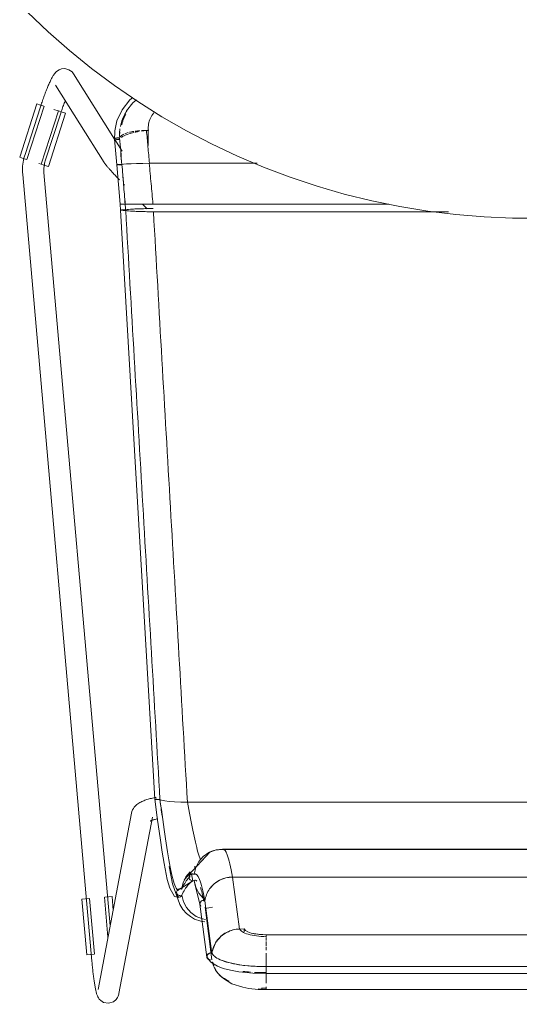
# Model space of a CAD drawing. Header units: millimetres. Extents: x 155927 to 295199, y -4084 to 97293.
# Drawn here: x 159462 to 159744, y 16566 to 17120 of the extents above; entities that cross this region are included whole.
import ezdxf

# ---------------------------------------------------------------- set-up
doc = ezdxf.new("R2010")
doc.units = ezdxf.units.MM
doc.header["$MEASUREMENT"] = 0
doc.layers.add('I-FURN', color=8, linetype='CONTINUOUS', lineweight=9)

msp = doc.modelspace()

# ---------------------------------------------------------------- linework, layer by layer
at = {"layer": 'I-FURN'}
for p, q in [((159466.81, 17124.07), (159478.39, 17113.03)), ((159478.39, 17113.03), (159490.4, 17102.46)), ((159490.4, 17102.46), (159502.83, 17092.38)), ((159484.48, 17091.6), (159483.56, 17091.03)), ((159485.86, 17092.12), (159484.48, 17091.6)), ((159487.83, 17092.29), (159485.86, 17092.12)), ((159490.06, 17091.71), (159487.83, 17092.29)), ((159491.79, 17090.48), (159490.06, 17091.71)), ((159502.83, 17092.38), (159515.64, 17082.81)), ((159479.86, 17085.92), (159479.63, 17085.44)), ((159480.09, 17086.37), (159479.86, 17085.92)), ((159480.32, 17086.82), (159480.09, 17086.37)), ((159480.55, 17087.24), (159480.32, 17086.82)), ((159480.78, 17087.65), (159480.55, 17087.24)), ((159481.01, 17088.05), (159480.78, 17087.65)), ((159481.26, 17088.44), (159481.01, 17088.05)), ((159481.51, 17088.83), (159481.26, 17088.44)), ((159481.79, 17089.22), (159481.51, 17088.83)), ((159482.1, 17089.62), (159481.79, 17089.22)), ((159482.47, 17090.05), (159482.1, 17089.62)), ((159482.93, 17090.51), (159482.47, 17090.05)), ((159483.56, 17091.03), (159482.93, 17090.51)), ((159491.79, 17090.48), (159492.68, 17089.36)), ((159515.72, 17052.6), (159492.68, 17089.36)), ((159477.45, 17080.4), (159477.2, 17079.76)), ((159477.7, 17081.02), (159477.45, 17080.4)), ((159477.95, 17081.64), (159477.7, 17081.02)), ((159478.19, 17082.23), (159477.95, 17081.64)), ((159478.44, 17082.81), (159478.19, 17082.23)), ((159478.68, 17083.37), (159478.44, 17082.81)), ((159478.92, 17083.92), (159478.68, 17083.37)), ((159479.16, 17084.44), (159478.92, 17083.92)), ((159479.4, 17084.95), (159479.16, 17084.44)), ((159479.63, 17085.44), (159479.4, 17084.95)), ((159482.51, 17082.99), (159509.82, 17039.41)), ((159515.64, 17082.81), (159528.83, 17073.75)), ((159475.42, 17074.95), (159475.16, 17074.23)), ((159475.67, 17075.67), (159475.42, 17074.95)), ((159475.92, 17076.38), (159475.67, 17075.67)), ((159476.18, 17077.07), (159475.92, 17076.38)), ((159476.43, 17077.76), (159476.18, 17077.07)), ((159476.69, 17078.44), (159476.43, 17077.76)), ((159476.94, 17079.11), (159476.69, 17078.44)), ((159477.2, 17079.76), (159476.94, 17079.11)), ((159524.31, 17074.69), (159519.97, 17069.16)), ((159526.06, 17076.09), (159524.31, 17074.69)), ((159528.12, 17074.76), (159526.04, 17073.02)), ((159462.31, 17042.39), (159472, 17072.39)), ((159474.02, 17070.84), (159465.31, 17044.02)), ((159466.36, 17041.08), (159476.04, 17071.09)), ((159472, 17072.39), (159473.95, 17071.76)), ((159473.95, 17071.76), (159475.93, 17071.13)), ((159474.17, 17071.29), (159474.02, 17070.84)), ((159474.42, 17072.03), (159474.17, 17071.29)), ((159474.66, 17072.77), (159474.42, 17072.03)), ((159474.91, 17073.5), (159474.66, 17072.77)), ((159475.16, 17074.23), (159474.91, 17073.5)), ((159484.02, 17068.51), (159481.54, 17069.31)), ((159486.24, 17069.52), (159486, 17068.84)), ((159486.47, 17070.2), (159486.24, 17069.52)), ((159486.7, 17070.88), (159486.47, 17070.2)), ((159486.94, 17071.54), (159486.7, 17070.88)), ((159487.17, 17072.2), (159486.94, 17071.54)), ((159487.41, 17072.85), (159487.17, 17072.2)), ((159487.65, 17073.48), (159487.41, 17072.85)), ((159487.88, 17074.1), (159487.65, 17073.48)), ((159519.97, 17069.16), (159517.07, 17062.85)), ((159526.04, 17073.02), (159522.55, 17068.45)), ((159528.83, 17073.75), (159542.38, 17065.23)), ((159484.11, 17068.48), (159474.43, 17038.48)), ((159476.72, 17040.31), (159485.44, 17067.13)), ((159478.47, 17037.17), (159488.16, 17067.18)), ((159484.23, 17068.44), (159486.2, 17067.81)), ((159485.54, 17067.46), (159485.44, 17067.13)), ((159485.77, 17068.15), (159485.54, 17067.46)), ((159486, 17068.84), (159485.77, 17068.15)), ((159486.2, 17067.81), (159488.16, 17067.18)), ((159522.55, 17068.45), (159520.64, 17064.76)), ((159542.38, 17065.23), (159556.25, 17057.26)), ((159517.07, 17062.85), (159515.86, 17057.2)), ((159534.71, 17058.76), (159534.71, 17049.01)), ((159517.07, 17038.14), (159515.65, 17052.63)), ((159515.86, 17057.2), (159515.77, 17051.74)), ((159519.99, 17045.78), (159515.89, 17052.32)), ((159533.72, 17057.52), (159534.77, 17057.52)), ((159556.25, 17057.26), (159570.43, 17049.85)), ((159570.43, 17049.85), (159584.89, 17043.01)), ((159464.27, 17041.76), (159462.31, 17042.39)), ((159466.24, 17041.12), (159464.27, 17041.76)), ((159464.69, 17041.82), (159464.45, 17040.7)), ((159464.98, 17042.93), (159464.69, 17041.82)), ((159465.31, 17044.02), (159464.98, 17042.93)), ((159584.89, 17043.01), (159599.62, 17036.76)), ((159463.93, 17036.17), (159463.92, 17035.03)), ((159463.99, 17037.31), (159463.93, 17036.17)), ((159464.1, 17038.45), (159463.99, 17037.31)), ((159464.25, 17039.58), (159464.1, 17038.45)), ((159464.45, 17040.7), (159464.25, 17039.58)), ((159474.33, 17038.51), (159473.16, 17038.88)), ((159476.52, 17037.8), (159474.54, 17038.44)), ((159475.92, 17035.74), (159475.96, 17036.4)), ((159475.92, 17035.07), (159475.92, 17035.74)), ((159475.96, 17036.4), (159476.02, 17037.06)), ((159476.02, 17037.06), (159476.11, 17037.71)), ((159476.11, 17037.71), (159476.22, 17038.37)), ((159476.22, 17038.37), (159476.36, 17039.01)), ((159476.36, 17039.01), (159476.53, 17039.65)), ((159478.47, 17037.17), (159476.52, 17037.8)), ((159476.53, 17039.65), (159476.72, 17040.29)), ((159476.72, 17040.29), (159476.72, 17040.31)), ((159509.82, 17039.41), (159510.03, 17039.08)), ((159510.03, 17039.08), (159510.22, 17038.82)), ((159510.22, 17038.82), (159510.39, 17038.59)), ((159510.39, 17038.59), (159510.57, 17038.37)), ((159510.57, 17038.37), (159510.75, 17038.15)), ((159510.75, 17038.15), (159510.94, 17037.92)), ((159510.94, 17037.92), (159511.14, 17037.68)), ((159511.14, 17037.68), (159511.35, 17037.43)), ((159511.35, 17037.43), (159511.58, 17037.16)), ((159511.58, 17037.16), (159511.82, 17036.88)), ((159511.82, 17036.88), (159512.08, 17036.59)), ((159512.08, 17036.59), (159512.35, 17036.28)), ((159512.35, 17036.28), (159512.64, 17035.95)), ((159512.64, 17035.95), (159512.94, 17035.62)), ((159517.07, 17038.14), (159517.14, 17038.16)), ((159517.14, 17038.16), (159517.07, 17038.14)), ((159518.9, 17015.94), (159517.07, 17038.14)), ((159517.07, 17038.14), (159517.13, 17038.11)), ((159517.14, 17038.11), (159517.07, 17038.14)), ((159517.13, 17038.11), (159517.32, 17038.09)), ((159517.33, 17038.19), (159517.14, 17038.16)), ((159517.32, 17038.09), (159517.14, 17038.11)), ((159517.32, 17038.09), (159517.61, 17038.07)), ((159517.62, 17038.07), (159517.32, 17038.09)), ((159517.62, 17038.21), (159517.33, 17038.19)), ((159517.33, 17038.19), (159517.63, 17038.21)), ((159518.01, 17038.23), (159517.62, 17038.21)), ((159517.63, 17038.21), (159518.01, 17038.23)), ((159517.99, 17038.05), (159518.45, 17038.04)), ((159518.45, 17038.04), (159518, 17038.05)), ((159518.46, 17038.24), (159518.01, 17038.23)), ((159518.01, 17038.23), (159518.46, 17038.24)), ((159518.45, 17038.04), (159518.94, 17038.04)), ((159518.94, 17038.04), (159518.45, 17038.04)), ((159518.95, 17038.24), (159518.46, 17038.24)), ((159518.46, 17038.24), (159518.96, 17038.24)), ((159518.94, 17038.04), (159519.43, 17038.04)), ((159519.44, 17038.04), (159518.94, 17038.04)), ((159519.45, 17038.24), (159518.95, 17038.24)), ((159518.96, 17038.24), (159519.45, 17038.24)), ((159519.43, 17038.04), (159519.91, 17038.05)), ((159519.91, 17038.05), (159519.44, 17038.04)), ((159519.92, 17038.23), (159519.45, 17038.24)), ((159519.45, 17038.24), (159519.92, 17038.23)), ((159520.81, 17038.43), (159519.92, 17038.23)), ((159519.92, 17038.23), (159520.81, 17038.42)), ((159520.81, 17038.42), (159522.53, 17038.6)), ((159522.55, 17038.6), (159520.81, 17038.43)), ((159522.54, 17038.6), (159524.98, 17038.75)), ((159525.03, 17038.75), (159522.55, 17038.6)), ((159525.02, 17038.75), (159528.06, 17038.87)), ((159528.12, 17038.87), (159525.03, 17038.75)), ((159528.12, 17038.87), (159531.56, 17038.94)), ((159531.56, 17038.94), (159528.12, 17038.87)), ((159535.42, 17038.97), (159531.66, 17038.94)), ((159531.66, 17038.94), (159535.3, 17038.97)), ((159595.97, 17038.97), (159535.42, 17038.97)), ((159535.42, 17038.97), (159595.97, 17038.97)), ((159599.62, 17036.76), (159614.58, 17031.1)), ((159463.92, 17035.03), (159463.95, 17033.89)), ((159463.95, 17033.89), (159464.02, 17032.75)), ((159464.02, 17032.75), (159464.03, 17032.7)), ((159464.03, 17032.7), (159502.97, 16589.38)), ((159475.93, 17034.41), (159475.92, 17035.07)), ((159475.98, 17033.75), (159475.93, 17034.41)), ((159513.26, 16609.4), (159475.98, 17033.75)), ((159512.94, 17035.62), (159513.26, 17035.27)), ((159513.26, 17035.27), (159513.59, 17034.9)), ((159513.59, 17034.9), (159513.93, 17034.53)), ((159513.93, 17034.53), (159514.29, 17034.14)), ((159514.29, 17034.14), (159514.65, 17033.73)), ((159514.65, 17033.73), (159515.04, 17033.32)), ((159515.04, 17033.32), (159515.43, 17032.89)), ((159515.43, 17032.89), (159515.83, 17032.46)), ((159515.83, 17032.46), (159516.24, 17032.01)), ((159516.24, 17032.01), (159516.67, 17031.56)), ((159516.67, 17031.56), (159517.1, 17031.1)), ((159517.1, 17031.1), (159517.54, 17030.63)), ((159517.54, 17030.63), (159517.99, 17030.15)), ((159517.99, 17030.15), (159518.44, 17029.67)), ((159614.58, 17031.1), (159629.76, 17026.04)), ((159520.8, 17027.18), (159521.28, 17026.68)), ((159629.76, 17026.04), (159645.13, 17021.6)), ((159645.13, 17021.6), (159660.66, 17017.77)), ((159518.9, 17015.94), (159519.17, 17012.58)), ((159518.97, 17015.94), (159518.9, 17015.94)), ((159518.9, 17015.94), (159518.97, 17015.94)), ((159518.96, 17015.94), (159518.9, 17015.94)), ((159518.9, 17015.94), (159518.96, 17015.94)), ((159519.15, 17015.94), (159518.96, 17015.94)), ((159518.96, 17015.94), (159519.15, 17015.93)), ((159519.16, 17015.93), (159518.97, 17015.94)), ((159518.97, 17015.94), (159519.15, 17015.94)), ((159519.15, 17015.94), (159519.45, 17015.94)), ((159519.44, 17015.94), (159519.15, 17015.94)), ((159519.15, 17015.93), (159519.45, 17015.93)), ((159519.45, 17015.93), (159519.16, 17015.93)), ((159519.82, 17015.94), (159519.44, 17015.94)), ((159519.45, 17015.94), (159519.83, 17015.94)), ((159519.83, 17015.93), (159519.45, 17015.93)), ((159519.45, 17015.93), (159519.83, 17015.93)), ((159520.28, 17015.95), (159519.82, 17015.94)), ((159519.83, 17015.94), (159520.28, 17015.95)), ((159520.29, 17015.93), (159519.83, 17015.93)), ((159519.83, 17015.93), (159520.28, 17015.93)), ((159520.28, 17015.95), (159520.77, 17015.95)), ((159520.77, 17015.95), (159520.28, 17015.95)), ((159520.28, 17015.93), (159520.77, 17015.93)), ((159520.78, 17015.93), (159520.29, 17015.93)), ((159520.77, 17015.95), (159521.27, 17015.95)), ((159521.26, 17015.95), (159520.77, 17015.95)), ((159520.77, 17015.93), (159521.27, 17015.93)), ((159521.27, 17015.93), (159520.78, 17015.93)), ((159521.74, 17015.94), (159521.26, 17015.95)), ((159521.27, 17015.95), (159521.74, 17015.94)), ((159521.74, 17015.93), (159521.27, 17015.93)), ((159521.27, 17015.93), (159521.74, 17015.93)), ((159521.74, 17015.94), (159522.63, 17015.96)), ((159522.62, 17015.96), (159521.74, 17015.94)), ((159524.37, 17015.97), (159522.62, 17015.96)), ((159522.63, 17015.96), (159524.37, 17015.97)), ((159524.39, 17015.9), (159522.64, 17015.92)), ((159522.64, 17015.92), (159524.39, 17015.9)), ((159524.37, 17015.97), (159526.87, 17015.98)), ((159526.87, 17015.98), (159524.37, 17015.97)), ((159526.89, 17015.89), (159524.39, 17015.9)), ((159524.39, 17015.9), (159526.89, 17015.89)), ((159530.01, 17015.99), (159526.87, 17015.98)), ((159526.88, 17015.98), (159530, 17015.99)), ((159530.01, 17015.99), (159533.57, 17016)), ((159533.57, 17016), (159530.01, 17015.99)), ((159533.57, 17015.88), (159530.01, 17015.88)), ((159530.01, 17015.88), (159533.57, 17015.88)), ((159531.56, 17016), (159534.14, 17013.33)), ((159533.57, 17016), (159537.36, 17016)), ((159537.36, 17016), (159533.57, 17016)), ((159537.52, 17013.47), (159533.83, 17013.44)), ((159537.36, 17016), (159670.19, 17016)), ((159670.19, 17016), (159537.36, 17016)), ((159660.66, 17017.77), (159676.34, 17014.57)), ((159676.34, 17014.57), (159692.13, 17011.99)), ((159519.24, 17012.61), (159519.17, 17012.58)), ((159538.46, 16680.67), (159519.17, 17012.58)), ((159519.17, 17012.58), (159519.24, 17012.55)), ((159519.43, 17012.63), (159519.24, 17012.61)), ((159519.24, 17012.55), (159519.43, 17012.52)), ((159519.72, 17012.66), (159519.43, 17012.63)), ((159519.43, 17012.52), (159519.72, 17012.5)), ((159520.11, 17012.67), (159519.72, 17012.66)), ((159519.72, 17012.5), (159520.1, 17012.48)), ((159520.1, 17012.48), (159520.55, 17012.47)), ((159520.56, 17012.68), (159520.11, 17012.67)), ((159520.55, 17012.47), (159521.04, 17012.47)), ((159521.05, 17012.69), (159520.56, 17012.68)), ((159521.04, 17012.47), (159521.54, 17012.47)), ((159521.54, 17012.69), (159521.05, 17012.69)), ((159522.01, 17012.68), (159521.54, 17012.69)), ((159521.54, 17012.47), (159522.01, 17012.48)), ((159522.92, 17012.89), (159522.01, 17012.68)), ((159522.01, 17012.48), (159522.9, 17012.27)), ((159522.9, 17012.27), (159524.64, 17012.08)), ((159524.67, 17013.08), (159522.92, 17012.89)), ((159524.64, 17012.08), (159527.15, 17011.91)), ((159527.16, 17013.24), (159524.67, 17013.08)), ((159527.15, 17011.91), (159530.28, 17011.79)), ((159530.28, 17013.37), (159527.16, 17013.24)), ((159533.83, 17013.44), (159530.28, 17013.37)), ((159530.28, 17011.79), (159533.84, 17011.71)), ((159533.84, 17011.71), (159537.63, 17011.68)), ((159537.63, 17011.68), (159703.9, 17011.68)), ((159703.9, 17011.68), (159537.63, 17011.68)), ((159692.13, 17011.99), (159708.01, 17010.05)), ((159708.01, 17010.05), (159723.96, 17008.75)), ((159723.96, 17008.75), (159739.94, 17008.08)), ((159739.94, 17008.08), (159748.58, 17007.99)), ((159535.22, 16680.86), (159535.87, 16681.02)), ((159535.87, 16681.02), (159536.52, 16681.17)), ((159536.52, 16681.17), (159537.19, 16681.32)), ((159537.19, 16681.32), (159537.87, 16681.45)), ((159537.87, 16681.45), (159538.56, 16681.58)), ((159538.56, 16681.58), (159539.27, 16681.69)), ((159525.89, 16674.7), (159526.33, 16675.5)), ((159526.33, 16675.5), (159526.81, 16676.18)), ((159526.81, 16676.18), (159527.32, 16676.78)), ((159527.32, 16676.78), (159527.84, 16677.3)), ((159527.84, 16677.3), (159528.37, 16677.75)), ((159528.37, 16677.75), (159528.91, 16678.15)), ((159528.91, 16678.15), (159529.44, 16678.51)), ((159529.44, 16678.51), (159529.98, 16678.84)), ((159529.98, 16678.84), (159530.52, 16679.13)), ((159530.52, 16679.13), (159531.07, 16679.4)), ((159531.07, 16679.4), (159531.63, 16679.65)), ((159531.63, 16679.65), (159532.2, 16679.88)), ((159532.2, 16679.88), (159532.78, 16680.1)), ((159532.78, 16680.1), (159533.37, 16680.31)), ((159533.37, 16680.31), (159533.98, 16680.5)), ((159533.98, 16680.5), (159534.59, 16680.69)), ((159534.59, 16680.69), (159535.22, 16680.86)), ((159538.52, 16680.72), (159538.46, 16680.67)), ((159538.46, 16680.67), (159538.52, 16680.72)), ((159538.46, 16680.67), (159540.02, 16668.81)), ((159538.7, 16680.77), (159538.99, 16680.82)), ((159539, 16680.82), (159538.71, 16680.77)), ((159539.02, 16680.52), (159538.72, 16680.57)), ((159538.73, 16680.57), (159539.03, 16680.52)), ((159538.99, 16680.82), (159539.37, 16680.85)), ((159539.38, 16680.85), (159539, 16680.82)), ((159539.41, 16680.49), (159539.02, 16680.52)), ((159539.03, 16680.52), (159539.41, 16680.49)), ((159539.41, 16680.49), (159539.87, 16680.47)), ((159539.86, 16680.47), (159539.41, 16680.49)), ((159540.36, 16680.46), (159539.86, 16680.47)), ((159539.87, 16680.47), (159540.36, 16680.46)), ((159540.36, 16680.46), (159540.86, 16680.46)), ((159540.85, 16680.46), (159540.36, 16680.46)), ((159541.33, 16680.48), (159540.85, 16680.46)), ((159540.86, 16680.46), (159541.33, 16680.48)), ((159542.23, 16680.08), (159541.33, 16680.48)), ((159541.33, 16680.48), (159542.23, 16680.08)), ((159543.97, 16679.72), (159542.23, 16680.08)), ((159542.23, 16680.08), (159543.98, 16679.71)), ((159546.44, 16679.4), (159543.98, 16679.71)), ((159543.98, 16679.71), (159546.47, 16679.4)), ((159549.53, 16679.17), (159546.47, 16679.4)), ((159546.47, 16679.4), (159549.57, 16679.16)), ((159553.05, 16679.01), (159549.57, 16679.16)), ((159549.57, 16679.16), (159553.11, 16679.01)), ((159556.8, 16678.95), (159553.11, 16679.01)), ((159553.11, 16679.01), (159556.88, 16678.95)), ((159556.88, 16678.95), (159940.28, 16678.95)), ((159940.28, 16678.95), (159556.88, 16678.95)), ((159525.27, 16672.82), (159506.45, 16573.53)), ((159518.24, 16571.3), (159537.06, 16670.59)), ((159525.27, 16672.82), (159525.53, 16673.81)), ((159525.53, 16673.81), (159525.89, 16674.7)), ((159535.84, 16668.36), (159535.86, 16668.37)), ((159535.86, 16668.37), (159535.94, 16668.42)), ((159535.94, 16668.42), (159536.02, 16668.46)), ((159536.02, 16668.46), (159536.18, 16668.54)), ((159536.18, 16668.54), (159536.37, 16668.63)), ((159536.37, 16668.63), (159536.6, 16668.72)), ((159536.6, 16668.72), (159536.87, 16668.82)), ((159536.87, 16668.82), (159537.17, 16668.93)), ((159537.17, 16668.93), (159537.51, 16669.04)), ((159537.51, 16669.04), (159537.88, 16669.15)), ((159537.88, 16669.15), (159538.27, 16669.25)), ((159538.27, 16669.25), (159538.69, 16669.36)), ((159538.69, 16669.36), (159539.14, 16669.46)), ((159539.14, 16669.46), (159539.61, 16669.56)), ((159539.61, 16669.56), (159540.1, 16669.66)), ((159540.02, 16668.81), (159541.37, 16658.88)), ((159541.37, 16658.88), (159542.55, 16650.87)), ((159542.55, 16650.87), (159543.59, 16644.55)), ((159555.01, 16635.34), (159569.61, 16651.03)), ((159563.18, 16645.56), (159565.69, 16648.44)), ((159565.69, 16648.44), (159563.18, 16645.57)), ((159565.69, 16648.44), (159568.83, 16650.61)), ((159568.82, 16650.61), (159565.69, 16648.44)), ((159568.51, 16650.43), (159572.97, 16652.16)), ((159572.39, 16651.98), (159568.82, 16650.61)), ((159568.83, 16650.61), (159572.4, 16651.97)), ((159569.61, 16651.03), (159571.53, 16651.74)), ((159576.18, 16652.45), (159572.39, 16651.98)), ((159572.4, 16651.97), (159576.18, 16652.45)), ((159572.97, 16652.16), (159576.72, 16652.6)), ((159576.18, 16652.45), (159920.97, 16652.45)), ((159920.97, 16652.45), (159576.18, 16652.45)), ((159615.63, 16652.6), (159576.72, 16652.6)), ((159920.43, 16652.6), (159615.63, 16652.6)), ((159543.59, 16644.55), (159545.39, 16635.53)), ((159546.57, 16642.76), (159548.47, 16633.09)), ((159561.43, 16642.17), (159560.53, 16638.46)), ((159563.18, 16645.57), (159561.43, 16642.17)), ((159561.43, 16642.17), (159563.18, 16645.56)), ((159555.95, 16637.01), (159554.31, 16633.68)), ((159554.32, 16633.68), (159555.96, 16637.01)), ((159558.35, 16639.84), (159555.95, 16637.01)), ((159555.96, 16637.01), (159558.35, 16639.84)), ((159557.76, 16637.2), (159557.69, 16636.71)), ((159557.69, 16636.71), (159557.76, 16636.21)), ((159557.7, 16636.71), (159557.76, 16637.2)), ((159557.76, 16636.22), (159557.7, 16636.71)), ((159557.76, 16637.2), (159557.95, 16637.66)), ((159557.95, 16637.66), (159557.76, 16637.2)), ((159557.95, 16637.66), (159558.24, 16638.06)), ((159558.24, 16638.06), (159557.95, 16637.66)), ((159558.62, 16638.38), (159558.24, 16638.06)), ((159558.24, 16638.06), (159558.63, 16638.37)), ((159559.07, 16638.58), (159558.62, 16638.38)), ((159558.63, 16638.37), (159559.08, 16638.57)), ((159558.72, 16638.43), (159561.6, 16638.48)), ((159559.02, 16638.56), (159559.85, 16634.67)), ((159559.57, 16638.66), (159559.07, 16638.58)), ((159559.08, 16638.57), (159559.57, 16638.66)), ((159559.57, 16638.66), (159560.06, 16638.62)), ((159560.06, 16638.62), (159559.57, 16638.66)), ((159560.06, 16638.62), (159560.53, 16638.46)), ((159560.53, 16638.46), (159560.06, 16638.62)), ((159582.22, 16636.85), (159578.45, 16636.38)), ((159586.08, 16607.57), (159582.22, 16636.85)), ((159582.22, 16636.85), (159914.93, 16636.85)), ((159914.93, 16636.85), (159582.22, 16636.85)), ((159545.39, 16635.53), (159546.8, 16630.53)), ((159548.47, 16633.09), (159552.46, 16621.38)), ((159550.9, 16629.14), (159560.29, 16634.85)), ((159553.52, 16630.07), (159554.32, 16633.68)), ((159554.31, 16633.68), (159553.52, 16630.07)), ((159557.95, 16635.75), (159557.76, 16636.22)), ((159557.76, 16636.21), (159557.95, 16635.75)), ((159558.24, 16635.35), (159557.95, 16635.75)), ((159557.95, 16635.75), (159558.24, 16635.35)), ((159558.63, 16635.04), (159558.24, 16635.35)), ((159558.24, 16635.35), (159558.62, 16635.04)), ((159558.62, 16635.04), (159559.07, 16634.83)), ((159559.08, 16634.84), (159558.63, 16635.04)), ((159559.07, 16634.83), (159559.57, 16634.75)), ((159559.57, 16634.75), (159559.08, 16634.84)), ((159560.06, 16634.79), (159559.57, 16634.75)), ((159559.57, 16634.75), (159560.06, 16634.79)), ((159560.53, 16634.95), (159560.06, 16634.79)), ((159560.06, 16634.79), (159560.53, 16634.95)), ((159560.53, 16634.95), (159561.43, 16631.24)), ((159560.89, 16633.1), (159560.57, 16634.97)), ((159563.86, 16621.49), (159560.89, 16633.1)), ((159561.43, 16631.24), (159563.18, 16627.84)), ((159571.79, 16632.98), (159569.3, 16630.24)), ((159574.9, 16635.06), (159571.79, 16632.98)), ((159578.45, 16636.38), (159574.9, 16635.06)), ((159510.2, 16625.52), (159512.27, 16625.7)), ((159512.27, 16625.7), (159514.31, 16625.88)), ((159515.01, 16617.99), (159514.31, 16625.88)), ((159546.8, 16630.53), (159549.57, 16625.9)), ((159549.57, 16625.9), (159551.75, 16625.37)), ((159550.7, 16628.29), (159550.76, 16628.77)), ((159550.76, 16628.77), (159550.7, 16628.29)), ((159550.78, 16627.8), (159550.7, 16628.29)), ((159550.7, 16628.29), (159550.77, 16627.8)), ((159550.76, 16628.77), (159550.94, 16629.23)), ((159550.94, 16629.23), (159550.76, 16628.77)), ((159550.77, 16627.8), (159550.97, 16627.35)), ((159550.97, 16627.35), (159550.78, 16627.8)), ((159551.23, 16629.64), (159550.94, 16629.23)), ((159550.94, 16629.23), (159551.23, 16629.63)), ((159551.27, 16626.95), (159550.97, 16627.35)), ((159550.97, 16627.35), (159551.27, 16626.95)), ((159551.23, 16629.63), (159551.61, 16629.95)), ((159551.61, 16629.95), (159551.23, 16629.64)), ((159551.66, 16626.65), (159551.27, 16626.95)), ((159551.27, 16626.95), (159551.66, 16626.65)), ((159551.61, 16629.95), (159552.06, 16630.16)), ((159552.06, 16630.16), (159551.61, 16629.95)), ((159552.11, 16626.45), (159551.66, 16626.65)), ((159551.66, 16626.65), (159552.11, 16626.45)), ((159551.75, 16625.37), (159552.67, 16625.66)), ((159552.06, 16630.16), (159552.55, 16630.25)), ((159552.55, 16630.25), (159552.06, 16630.16)), ((159552.61, 16626.38), (159552.11, 16626.45)), ((159552.11, 16626.45), (159552.61, 16626.37)), ((159552.55, 16630.25), (159553.05, 16630.22)), ((159553.05, 16630.22), (159552.55, 16630.25)), ((159553.05, 16630.22), (159553.52, 16630.07)), ((159553.52, 16630.07), (159553.05, 16630.22)), ((159553.57, 16626.58), (159553.1, 16626.42)), ((159553.1, 16626.42), (159553.57, 16626.58)), ((159553.57, 16626.58), (159554.48, 16622.95)), ((159563.18, 16627.84), (159565.69, 16624.97)), ((159497.4, 16624.4), (159499.44, 16624.58)), ((159500.16, 16592.99), (159497.4, 16624.4)), ((159499.44, 16624.58), (159501.51, 16624.76)), ((159504.39, 16593.36), (159501.63, 16624.77)), ((159510.08, 16625.51), (159512.05, 16603.03)), ((159552.46, 16621.38), (159554.27, 16618.55)), ((159554.48, 16622.95), (159556.22, 16619.63)), ((159563.9, 16622.27), (159563.83, 16621.8)), ((159563.83, 16621.8), (159563.9, 16621.33)), ((159567.7, 16591.79), (159563.84, 16621.57)), ((159564.09, 16622.71), (159563.9, 16622.27)), ((159563.9, 16621.33), (159564.08, 16620.89)), ((159564.08, 16620.89), (159564.38, 16620.51)), ((159564.38, 16623.1), (159564.09, 16622.71)), ((159564.76, 16623.4), (159564.38, 16623.1)), ((159565.21, 16623.59), (159564.76, 16623.4)), ((159565.71, 16623.67), (159565.21, 16623.59)), ((159566.2, 16623.63), (159565.71, 16623.67)), ((159566.67, 16623.48), (159570.52, 16593.77)), ((159554.27, 16618.55), (159556.27, 16616.31)), ((159556.22, 16619.63), (159558.7, 16616.81)), ((159556.27, 16616.31), (159558.44, 16614.53)), ((159558.44, 16614.53), (159560.71, 16613.19)), ((159558.7, 16616.81), (159561.78, 16614.63)), ((159561.78, 16614.63), (159565.3, 16613.23)), ((159570.54, 16590.23), (159566.69, 16619.93)), ((159566.82, 16619.15), (159570.84, 16619.94)), ((159560.71, 16613.19), (159564.31, 16611.9)), ((159564.31, 16611.9), (159566.57, 16611.6)), ((159567.04, 16612.87), (159565.3, 16613.24)), ((159565.3, 16613.23), (159567.04, 16612.86)), ((159588.8, 16607.64), (159586.08, 16607.57)), ((159588.8, 16607.64), (159588.8, 16605.98)), ((159589.44, 16606.78), (159588.8, 16607.64)), ((159590.79, 16605.99), (159589.44, 16606.78)), ((159592.77, 16605.32), (159590.79, 16605.99)), ((159595.26, 16604.81), (159592.77, 16605.32)), ((159598.11, 16604.49), (159595.26, 16604.81)), ((159601.15, 16604.38), (159598.11, 16604.49)), ((159896, 16604.38), (159601.15, 16604.38)), ((159601.15, 16604.33), (159896, 16604.33)), ((159601.15, 16601.06), (159601.15, 16602.8)), ((159601.15, 16598.01), (159601.15, 16600.47)), ((159502.2, 16593.17), (159500.16, 16592.99)), ((159504.27, 16593.35), (159502.2, 16593.17)), ((159569.77, 16596.2), (159570.08, 16593.76)), ((159601.15, 16595.65), (159601.15, 16597.49)), ((159601.15, 16590.46), (159601.15, 16594.02)), ((159502.99, 16589.22), (159502.97, 16589.38)), ((159503.06, 16588.47), (159502.99, 16589.22)), ((159503.13, 16587.72), (159503.06, 16588.47)), ((159503.2, 16586.97), (159503.13, 16587.72)), ((159503.27, 16586.23), (159503.2, 16586.97)), ((159568.06, 16591.29), (159569.95, 16588.91)), ((159569.95, 16588.91), (159573.78, 16586.61)), ((159576.48, 16589.75), (159579.92, 16588.66)), ((159579.92, 16588.66), (159584.35, 16587.69)), ((159584.35, 16587.69), (159588.36, 16587.1)), ((159588.36, 16587.1), (159594.93, 16586.56)), ((159601.15, 16590.46), (159601.15, 16586.46)), ((159601.15, 16586.46), (159601.15, 16590.27)), ((159503.35, 16585.49), (159503.27, 16586.23)), ((159503.43, 16584.76), (159503.35, 16585.49)), ((159503.51, 16584.03), (159503.43, 16584.76)), ((159503.59, 16583.31), (159503.51, 16584.03)), ((159503.67, 16582.6), (159503.59, 16583.31)), ((159503.76, 16581.9), (159503.67, 16582.6)), ((159503.84, 16581.22), (159503.76, 16581.9)), ((159503.93, 16580.54), (159503.84, 16581.22)), ((159572.08, 16585.8), (159573.41, 16583.53)), ((159573.41, 16583.53), (159575.08, 16581.46)), ((159573.78, 16586.61), (159576.95, 16585.42)), ((159575.08, 16581.46), (159577.06, 16579.63)), ((159576.95, 16585.42), (159580.99, 16584.34)), ((159580.99, 16584.34), (159585.7, 16583.47)), ((159585.7, 16583.47), (159593.59, 16582.67)), ((159593.59, 16582.67), (159601.15, 16582.52)), ((159594.93, 16586.56), (159601.15, 16586.48)), ((159896, 16586.48), (159601.15, 16586.48)), ((159601.15, 16582.52), (159601.15, 16586.37)), ((159601.15, 16586.37), (159601.15, 16586.15)), ((159601.15, 16586.15), (159601.15, 16585.82)), ((159601.15, 16585.82), (159601.15, 16585.4)), ((159601.15, 16585.4), (159601.15, 16584.93)), ((159601.15, 16584.93), (159601.15, 16584.43)), ((159601.15, 16584.43), (159601.15, 16583.94)), ((159601.15, 16583.94), (159601.15, 16583.48)), ((159601.15, 16583.48), (159601.15, 16583.09)), ((159601.15, 16583.09), (159601.15, 16582.79)), ((159601.15, 16582.79), (159601.15, 16582.59)), ((159601.15, 16579.75), (159601.15, 16582.77)), ((159601.15, 16582.76), (159601.15, 16579.74)), ((159601.15, 16582.59), (159601.15, 16582.52)), ((159601.15, 16582.52), (159896, 16582.52)), ((159504.02, 16579.88), (159503.93, 16580.54)), ((159504.1, 16579.23), (159504.02, 16579.88)), ((159504.19, 16578.59), (159504.1, 16579.23)), ((159504.29, 16577.97), (159504.19, 16578.59)), ((159504.38, 16577.37), (159504.29, 16577.97)), ((159504.47, 16576.79), (159504.38, 16577.37)), ((159504.56, 16576.22), (159504.47, 16576.79)), ((159504.65, 16575.67), (159504.56, 16576.22)), ((159504.75, 16575.13), (159504.65, 16575.67)), ((159577.06, 16579.63), (159581.78, 16576.76)), ((159581.78, 16576.76), (159587.93, 16574.74)), ((159601.15, 16577), (159601.15, 16579.58)), ((159504.84, 16574.62), (159504.75, 16575.13)), ((159504.94, 16574.12), (159504.84, 16574.62)), ((159505.03, 16573.65), (159504.94, 16574.12)), ((159505.13, 16573.19), (159505.03, 16573.65)), ((159505.23, 16572.74), (159505.13, 16573.19)), ((159505.33, 16572.32), (159505.23, 16572.74)), ((159505.43, 16571.9), (159505.33, 16572.32)), ((159505.54, 16571.5), (159505.43, 16571.9)), ((159505.65, 16571.1), (159505.54, 16571.5)), ((159505.78, 16570.71), (159505.65, 16571.1)), ((159505.92, 16570.3), (159505.78, 16570.71)), ((159506.09, 16569.88), (159505.92, 16570.3)), ((159517.81, 16569.75), (159518.02, 16570.37)), ((159518.02, 16570.37), (159518.16, 16570.88)), ((159518.16, 16570.88), (159518.24, 16571.3)), ((159587.93, 16574.74), (159591.42, 16574.08)), ((159591.42, 16574.08), (159596.63, 16573.57)), ((159596.63, 16573.57), (159601.15, 16573.48)), ((159601.15, 16573.5), (159601.15, 16574.98)), ((159601.15, 16573.65), (159601.15, 16573.48)), ((159601.15, 16573.48), (159896, 16573.48)), ((159506.31, 16569.4), (159506.09, 16569.88)), ((159506.61, 16568.84), (159506.31, 16569.4)), ((159507.09, 16568.14), (159506.61, 16568.84)), ((159507.94, 16567.23), (159507.09, 16568.14)), ((159509.6, 16566.19), (159507.94, 16567.23)), ((159512.36, 16565.71), (159509.6, 16566.19)), ((159515.11, 16566.54), (159512.36, 16565.71)), ((159515.11, 16566.54), (159516.68, 16567.86)), ((159516.68, 16567.86), (159517.43, 16568.94)), ((159517.43, 16568.94), (159517.81, 16569.75))]:
    msp.add_line(p, q, dxfattribs=at)
for centre, major_axis, ratio, start_param, end_param in [((159582.35, 16621.78), (15.78, 0), 0.955139, 1.579038, 2.545717), ((159582.35, 16621.78), (15.78, 0), 0.955139, 2.787556, 3.029056), ((159582.35, 16621.78), (15.78, 0), 0.955139, 2.545839, 2.787386), ((159565.79, 16621.8), (1.96, 0), 0.955139, 1.359855, 3.903556), ((159601.15, 16589.23), (0, 15.75), 0.000004, 0.290246, 0.472486), ((159601.15, 16577.76), (12.4, 0), 0.287441, 4.492176, 4.712389)]:
    msp.add_ellipse(centre, major_axis=major_axis, ratio=ratio, start_param=start_param, end_param=end_param, dxfattribs=at)
for points, knots in [([(159519.06, 17059.76), (159519.5, 17061.88), (159520.51, 17064.96), (159522.15, 17067.72), (159522.73, 17068.59)], [0.1763318, 0.1763318, 0.1763318, 0.1763318, 0.3333333, 0.408557, 0.408557, 0.408557, 0.408557]), ([(159522.01, 17066.53), (159521.68, 17065.94), (159520.65, 17064.09), (159520.16, 17062.11), (159519.93, 17060.73)], [0.6175454, 0.6175454, 0.6175454, 0.6175454, 0.6666667, 0.7702374, 0.7702374, 0.7702374, 0.7702374]), ([(159534.77, 17057.52), (159534.55, 17059.91), (159535.18, 17063.51), (159537.11, 17066.51), (159537.88, 17067.41)], [0, 0, 0, 0, 0.3333333, 0.5, 0.5, 0.5, 0.5]), ([(159515.7, 17052.78), (159515.71, 17052.8), (159515.76, 17052.85), (159515.86, 17052.92), (159516.06, 17053.02), (159516.38, 17053.13), (159516.77, 17053.2), (159517.13, 17053.23), (159517.5, 17053.25), (159517.95, 17053.25), (159518.31, 17053.21), (159518.48, 17053.19)], [0.5555556, 0.5555556, 0.5555556, 0.5555556, 0.5833333, 0.6180556, 0.6527778, 0.7222222, 0.7916667, 0.8263889, 0.8611111, 0.9305556, 1, 1, 1, 1]), ([(159518.59, 17052.45), (159518.36, 17052.46), (159517.88, 17052.46), (159517.12, 17052.37), (159516.46, 17052.22), (159516.02, 17052.04), (159515.87, 17051.93), (159515.83, 17051.88)], [-1, -1, -1, -1, -0.90625, -0.8125, -0.71875, -0.625, -0.5625, -0.5625, -0.5625, -0.5625]), ([(159520.42, 17031.94), (159520.55, 17030.29), (159520.99, 17024.96), (159521.44, 17019.62), (159521.74, 17015.93)], [0.2766114, 0.2766114, 0.2766114, 0.2766114, 0.5, 1, 1, 1, 1]), ([(159522.01, 17012.68), (159522.3, 17012.82), (159523.7, 17013.03), (159527.05, 17013.25), (159530.2, 17013.37), (159533.76, 17013.45), (159536.27, 17013.47), (159537.52, 17013.47)], [-1, -1, -1, -1, -0.6666667, -0.5, -0.3333333, -0.1666667, -0.003964, -0.003964, -0.003964, -0.003964]), ([(159519.17, 17012.58), (159519.17, 17012.6), (159519.31, 17012.63), (159519.7, 17012.66), (159520.09, 17012.67), (159520.55, 17012.69), (159521.04, 17012.69), (159521.55, 17012.69), (159521.86, 17012.68), (159522.01, 17012.68)], [-0.5, -0.5, -0.5, -0.5, -0.375, -0.3125, -0.25, -0.1875, -0.125, -0.0625, 0, 0, 0, 0]), ([(159522.01, 17012.48), (159521.78, 17012.47), (159521.29, 17012.47), (159520.66, 17012.47), (159520.2, 17012.48), (159519.78, 17012.5), (159519.33, 17012.53), (159519.17, 17012.56), (159519.17, 17012.58)], [-1, -1, -1, -1, -0.90625, -0.8125, -0.765625, -0.71875, -0.625, -0.501507, -0.501507, -0.501507, -0.501507]), ([(159537.63, 17011.68), (159536.35, 17011.68), (159533.8, 17011.7), (159530.2, 17011.78), (159527.03, 17011.91), (159523.67, 17012.13), (159522.28, 17012.33), (159522.01, 17012.48)], [-1, -1, -1, -1, -0.833333, -0.666667, -0.5, -0.333333, 0, 0, 0, 0]), ([(159551.69, 16629.19), (159551.29, 16629.38), (159549.87, 16630.98), (159547.43, 16639.28), (159544.38, 16657.72), (159542.34, 16672.93), (159541.33, 16680.48)], [0.1500589, 0.1500589, 0.1500589, 0.1500589, 0.25, 0.5, 0.75, 1, 1, 1, 1]), ([(159564.18, 16646.68), (159563.69, 16647.83), (159562.23, 16652.07), (159559.8, 16662.78), (159557.85, 16673.56), (159556.88, 16678.95)], [0.375, 0.375, 0.375, 0.375, 0.5, 0.75, 1, 1, 1, 1]), ([(159582.22, 16636.85), (159581.21, 16642.58), (159579.38, 16650.22), (159577.55, 16652.6), (159576.72, 16652.6)], [0, 0, 0, 0, 0.5, 0.9107153, 0.9107153, 0.9107153, 0.9107153]), ([(159558.4, 16637.2), (159557.95, 16636.81), (159556.32, 16635.13), (159554.69, 16632.48), (159553.52, 16630.07)], [0.3036932, 0.3036932, 0.3036932, 0.3036932, 0.5, 1, 1, 1, 1]), ([(159559.85, 16634.67), (159558.92, 16634.2), (159556.83, 16632.41), (159554.73, 16628.98), (159553.57, 16626.58)], [0.0974617, 0.0974617, 0.0974617, 0.0974617, 0.5, 1, 1, 1, 1]), ([(159553.57, 16626.58), (159552.55, 16625.03), (159551.29, 16625.25), (159550.04, 16628.16), (159549.8, 16628.79)], [0, 0, 0, 0, 0.25, 0.3070827, 0.3070827, 0.3070827, 0.3070827]), ([(159569.66, 16593.95), (159569.52, 16593.95), (159569.3, 16593.92), (159569.01, 16593.84), (159568.74, 16593.73), (159568.42, 16593.53), (159568.1, 16593.22), (159567.87, 16592.86), (159567.73, 16592.5), (159567.69, 16592.19), (159567.68, 16591.91), (159567.72, 16591.65), (159567.79, 16591.4), (159567.9, 16591.15), (159568.09, 16590.85), (159568.42, 16590.54), (159568.82, 16590.33), (159569.17, 16590.23), (159569.43, 16590.19), (159569.59, 16590.18), (159569.66, 16590.18)], [0.1111111, 0.1111111, 0.1111111, 0.1111111, 0.1666667, 0.1944444, 0.2222222, 0.2777778, 0.3333333, 0.3888889, 0.4444444, 0.4791667, 0.5138889, 0.5486111, 0.5833333, 0.6180556, 0.6527778, 0.7222222, 0.7916667, 0.8263889, 0.8611111, 0.8888889, 0.8888889, 0.8888889, 0.8888889]), ([(159569.76, 16590.21), (159569.59, 16590.21), (159569.3, 16590.25), (159568.92, 16590.39), (159568.5, 16590.65), (159568.05, 16591.17), (159567.8, 16592.03), (159568.03, 16592.82), (159568.42, 16593.36), (159568.8, 16593.67), (159569.11, 16593.81), (159569.27, 16593.86)], [-0.875, -0.875, -0.875, -0.875, -0.8125, -0.765625, -0.71875, -0.625, -0.5, -0.375, -0.3125, -0.25, -0.1875, -0.1875, -0.1875, -0.1875]), ([(159570.75, 16589.03), (159570.91, 16588.29), (159571.47, 16586.41), (159573.02, 16583.58), (159574.69, 16581.75), (159575.65, 16580.98)], [0.0634811, 0.0634811, 0.0634811, 0.0634811, 0.1666667, 0.3333333, 0.5, 0.5, 0.5, 0.5]), ([(159601.15, 16586.46), (159598.8, 16586.41), (159594.15, 16586.48), (159587.31, 16587.12), (159581.2, 16588.2), (159577.98, 16589.22), (159576.49, 16589.75)], [0.0000052, 0.0000052, 0.0000052, 0.0000052, 0.1666667, 0.3333333, 0.5, 0.6602535, 0.6602535, 0.6602535, 0.6602535]), ([(159576.45, 16580.35), (159577.17, 16579.82), (159578.43, 16579.11), (159579.76, 16578.48), (159580.27, 16578.28)], [0.5455526, 0.5455526, 0.5455526, 0.5455526, 0.6666667, 0.739481, 0.739481, 0.739481, 0.739481])]:
    msp.add_open_spline(points, degree=3, knots=knots, dxfattribs=at)
for points in [[(159537.75, 17067.26), (159537.79, 17067.31), (159537.84, 17067.36), (159537.88, 17067.41)], [(159518.52, 17054.72), (159518.53, 17055.98), (159518.63, 17057.24), (159518.81, 17058.48)], [(159534.77, 17057.52), (159534.72, 17058.03), (159534.7, 17058.54), (159534.71, 17059.04)], [(159518.48, 17053.19), (159518.63, 17053.58), (159519.19, 17054.33), (159520.34, 17055.03), (159521.03, 17055.35)], [(159519.92, 17038.23), (159519.68, 17040.76), (159519.2, 17045.79), (159518.72, 17050.74), (159518.48, 17053.19)], [(159518.71, 17056.7), (159518.6, 17055.81), (159518.59, 17054.91), (159518.59, 17054.01)], [(159521.07, 17054.5), (159520.43, 17054.19), (159520.04, 17053.87), (159519.71, 17053.55)], [(159523.49, 17055.46), (159522.68, 17055.19), (159521.87, 17054.91), (159521.31, 17054.61)], [(159521.48, 17055.55), (159522.07, 17055.8), (159522.73, 17056.04), (159523.47, 17056.24)], [(159526.53, 17056.31), (159525.61, 17056.09), (159524.67, 17055.86), (159523.82, 17055.61)], [(159524.14, 17056.42), (159524.88, 17056.61), (159525.68, 17056.77), (159526.52, 17056.92)], [(159529.2, 17056.84), (159528.51, 17056.72), (159527.86, 17056.59), (159527.19, 17056.45)], [(159527.36, 17057.05), (159528.22, 17057.18), (159529.09, 17057.29), (159530, 17057.35)], [(159532.31, 17057.29), (159531.83, 17057.23), (159531.36, 17057.17), (159530.9, 17057.1)], [(159530.94, 17057.42), (159531.85, 17057.48), (159532.77, 17057.51), (159533.72, 17057.52)], [(159535.42, 17038.97), (159535.11, 17042.1), (159534.52, 17048.35), (159533.98, 17054.49), (159533.72, 17057.52)], [(159519.89, 17038.23), (159519.66, 17040.54), (159519.43, 17042.86), (159519.2, 17045.13)], [(159519.92, 17038.23), (159520.22, 17034.52), (159520.83, 17027.1), (159521.43, 17019.66), (159521.74, 17015.94)], [(159536.33, 17027.49), (159535.99, 17031.32), (159535.64, 17035.15), (159535.3, 17038.97)], [(159537.36, 17016), (159537.02, 17019.83), (159536.67, 17023.67), (159536.33, 17027.49)], [(159522.01, 17012.48), (159521.96, 17013.06), (159521.87, 17014.21), (159521.78, 17015.37), (159521.74, 17015.94)], [(159522.01, 17012.68), (159521.97, 17013.22), (159521.88, 17014.3), (159521.79, 17015.39), (159521.74, 17015.93)], [(159522.01, 17012.48), (159525.23, 16957.07), (159531.67, 16846.31), (159538.11, 16735.72), (159541.33, 16680.48)], [(159547.21, 16845.19), (159544.02, 16900.65), (159540.82, 16956.16), (159537.63, 17011.68)], [(159556.8, 16678.95), (159553.6, 16734.31), (159550.41, 16789.73), (159547.21, 16845.19)], [(159542.53, 16671.12), (159542.13, 16674.21), (159541.74, 16677.34), (159541.34, 16680.47)], [(159576.72, 16652.6), (159576.54, 16652.6), (159576.36, 16652.55), (159576.18, 16652.45)], [(159561.09, 16641.52), (159561.04, 16641.98), (159560.98, 16642.45), (159560.93, 16642.92)], [(159566.67, 16623.48), (159565.65, 16628.98), (159563.6, 16637.04), (159561.56, 16639.01), (159560.53, 16638.46)], [(159562.17, 16634.53), (159561.62, 16635.1), (159561.08, 16635.24), (159560.53, 16634.95)], [(159566.05, 16623.26), (159565.39, 16626.39), (159564.73, 16629.31), (159564.07, 16631.03)], [(159586.08, 16607.57), (159584.79, 16607.53), (159582.29, 16607.18), (159578.69, 16605.76), (159575.54, 16603.57), (159573.01, 16600.73), (159571.25, 16597.39), (159570.67, 16595.02), (159570.52, 16593.77)], [(159575.87, 16603.46), (159576.81, 16604.3), (159578.92, 16605.72), (159581.3, 16606.78), (159582.55, 16607.02)], [(159601.15, 16603.26), (159599.26, 16603.29), (159595.52, 16603.55), (159590.72, 16604.51), (159587.4, 16605.91), (159586.46, 16607), (159586.33, 16607.56)], [(159592.77, 16605.27), (159594.83, 16604.73), (159597.54, 16604.44), (159600.31, 16604.35)], [(159570.98, 16595.29), (159571.29, 16596.68), (159571.79, 16598.05), (159572.49, 16599.3)], [(159573.35, 16600.65), (159573.92, 16601.46), (159574.57, 16602.2), (159575.3, 16602.87)], [(159576.31, 16589.81), (159574.85, 16590.39), (159572.38, 16591.65), (159571.07, 16593.06), (159570.72, 16593.78)], [(159571.6, 16586.89), (159571.35, 16587.55), (159571.19, 16588.23), (159571.04, 16588.91)], [(159592.34, 16583.3), (159590.87, 16583.41), (159589.41, 16583.55), (159588, 16583.73)], [(159601.15, 16583.06), (159598.93, 16583.02), (159596.73, 16583.05), (159594.55, 16583.16)], [(159601.15, 16573.58), (159599.57, 16573.57), (159598.07, 16573.65), (159596.64, 16573.78)]]:
    msp.add_open_spline(points, degree=3, dxfattribs=at)

doc.saveas('drawing.dxf')
